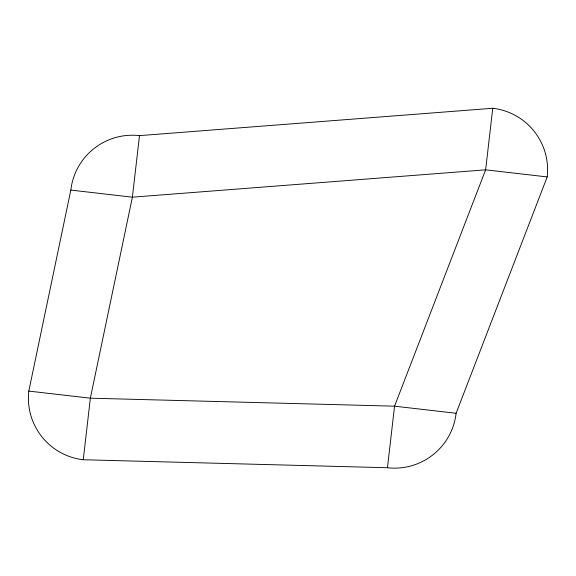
<?xml version="1.0" encoding="UTF-8"?>
<svg xmlns="http://www.w3.org/2000/svg" width="576" height="576" viewBox="0 0 576 576"><rect width="100%" height="100%" fill="white"/><g stroke="black" fill="none" stroke-linecap="round" stroke-linejoin="round"><path stroke-width="0.86" d="M83.254 459.749L90.36 398.189L132.386 197.186L139.493 135.626L492.746 108.266A61.97 61.97 0 0 1 547.2 176.926L456.113 413.28A61.97 61.97 0 0 1 387.454 467.734L83.254 459.749A61.97 61.97 0 0 1 28.8 391.09L70.826 190.08A61.97 61.97 0 0 1 139.493 135.626M387.454 467.734L394.553 406.174L485.64 169.826L492.746 108.266M547.2 176.926L485.64 169.826L132.386 197.186L70.826 190.08M456.113 413.28L394.553 406.174L90.36 398.189L28.8 391.09"/></g></svg>
